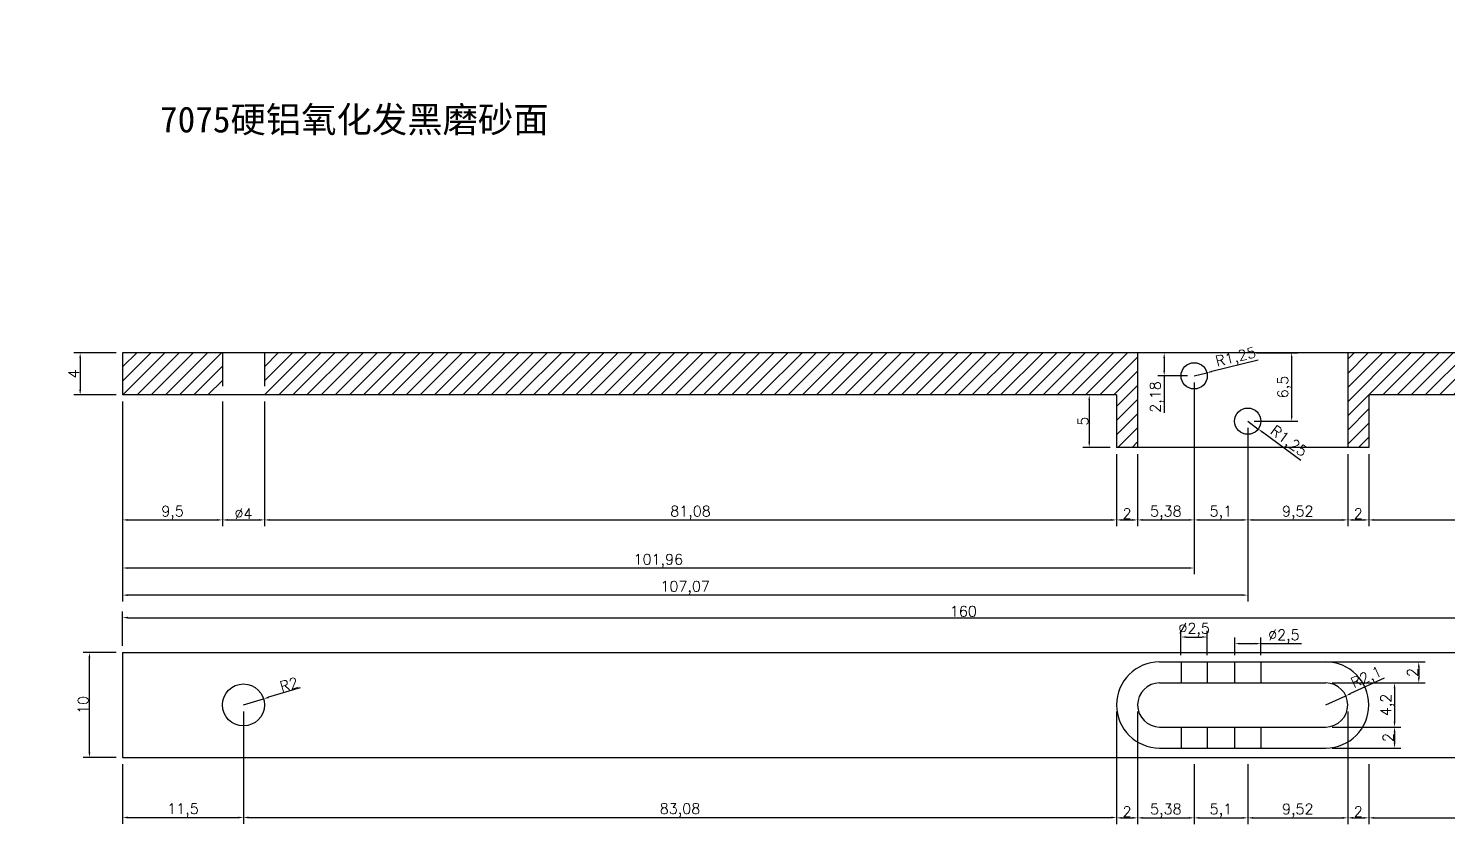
# Model space of a CAD drawing. Header units: millimetres. Extents: x 6817 to 10425, y -2870 to -164.
# Drawn here: x 9662.8 to 9797.9, y -997.2 to -920.2 of the extents above; entities that cross this region are included whole.
import ezdxf

# ---------------------------------------------------------------- set-up
doc = ezdxf.new("R2010")
doc.units = ezdxf.units.MM
doc.linetypes.add('HIDDEN', pattern=[9.525, 6.35, -3.175])
doc.layers.add('图层2', color=108, linetype='Continuous')
doc.styles.get("Standard").update_dxf_attribs({"font": 'txt', "bigfont": 'gbcbig.shx'})
doc.dimstyles.new('ISO-25', dxfattribs={"dimtxt": 1, "dimasz": 0.5, "dimexe": 0.6, "dimexo": 0.625, "dimgap": 0.1, "dimtad": 1, "dimtxsty": 'Standard', "dimcen": 2.5, "dimadec": 0, "dimazin": 0, "dimtfac": 1, "dimtmove": 0, "dimatfit": 3, "dimfxl": 1, "dimarcsym": 0})

# ---------------------------------------------------------------- blocks, each defined once
blk = doc.blocks.new('*D948')
at = {"layer": 'Defpoints', "color": 0, "linetype": 'ByBlock', "transparency": 16777216}
for p in [(9671.78, -955.13), (9681.28, -955.13), (9681.28, -967.03)]:
    blk.add_point(p, dxfattribs=at)
at = {"layer": '图层2', "color": 0, "linetype": 'ByBlock', "lineweight": -2, "transparency": 16777216}
for p, q in [((9671.78, -955.76), (9671.78, -967.63)), ((9681.28, -955.76), (9681.28, -967.63)), ((9672.28, -967.03), (9680.78, -967.03))]:
    blk.add_line(p, q, dxfattribs=at)
at = {"layer": '图层2', "color": 0, "linetype": 'ByBlock', "transparency": 16777216}
for points in [[(9672.28, -966.95), (9672.28, -967.12), (9671.78, -967.03)], [(9680.78, -966.95), (9680.78, -967.12), (9681.28, -967.03)]]:
    blk.add_solid(points, dxfattribs=at)
at = {"layer": '图层2', "color": 0, "linetype": 'ByBlock', "transparency": 16777216, "insert": (9676.53, -966.35), "char_height": 1, "attachment_point": 5}
blk.add_mtext('9,5', dxfattribs=at)
blk = doc.blocks.new('*D949')
at = {"layer": 'Defpoints', "color": 0, "linetype": 'ByBlock', "transparency": 16777216}
for p in [(9681.28, -955.13), (9685.28, -955.13), (9685.28, -967.03)]:
    blk.add_point(p, dxfattribs=at)
at = {"layer": '图层2', "color": 0, "linetype": 'ByBlock', "lineweight": -2, "transparency": 16777216}
for p, q in [((9681.28, -955.76), (9681.28, -967.63)), ((9685.28, -955.76), (9685.28, -967.63)), ((9681.78, -967.03), (9684.78, -967.03))]:
    blk.add_line(p, q, dxfattribs=at)
at = {"layer": '图层2', "color": 0, "linetype": 'ByBlock', "transparency": 16777216}
for points in [[(9681.78, -966.95), (9681.78, -967.12), (9681.28, -967.03)], [(9684.78, -966.95), (9684.78, -967.12), (9685.28, -967.03)]]:
    blk.add_solid(points, dxfattribs=at)
at = {"layer": '图层2', "color": 0, "linetype": 'ByBlock', "transparency": 16777216, "insert": (9683.28, -966.43), "char_height": 1, "attachment_point": 5}
blk.add_mtext('%%C4', dxfattribs=at)
blk = doc.blocks.new('*D950')
at = {"layer": 'Defpoints', "color": 0, "linetype": 'ByBlock', "transparency": 16777216}
for p in [(9685.28, -955.13), (9766.36, -960.13), (9766.36, -967.03)]:
    blk.add_point(p, dxfattribs=at)
at = {"layer": '图层2', "color": 0, "linetype": 'ByBlock', "lineweight": -2, "transparency": 16777216}
for p, q in [((9685.28, -955.76), (9685.28, -967.63)), ((9766.36, -960.76), (9766.36, -967.63)), ((9685.78, -967.03), (9765.86, -967.03))]:
    blk.add_line(p, q, dxfattribs=at)
at = {"layer": '图层2', "color": 0, "linetype": 'ByBlock', "transparency": 16777216}
for points in [[(9685.78, -966.95), (9685.78, -967.12), (9685.28, -967.03)], [(9765.86, -966.95), (9765.86, -967.12), (9766.36, -967.03)]]:
    blk.add_solid(points, dxfattribs=at)
at = {"layer": '图层2', "color": 0, "linetype": 'ByBlock', "transparency": 16777216, "insert": (9725.82, -966.35), "char_height": 1, "attachment_point": 5}
blk.add_mtext('81,08', dxfattribs=at)
blk = doc.blocks.new('*D951')
at = {"layer": 'Defpoints', "color": 0, "linetype": 'ByBlock', "transparency": 16777216}
for p in [(9766.36, -960.13), (9768.36, -960.13), (9768.36, -967.03)]:
    blk.add_point(p, dxfattribs=at)
at = {"layer": '图层2', "color": 0, "linetype": 'ByBlock', "lineweight": -2, "transparency": 16777216}
for p, q in [((9766.36, -960.76), (9766.36, -967.63)), ((9768.36, -960.76), (9768.36, -967.63)), ((9766.86, -967.03), (9767.86, -967.03))]:
    blk.add_line(p, q, dxfattribs=at)
at = {"layer": '图层2', "color": 0, "linetype": 'ByBlock', "transparency": 16777216}
for points in [[(9766.86, -966.95), (9766.86, -967.12), (9766.36, -967.03)], [(9767.86, -966.95), (9767.86, -967.12), (9768.36, -967.03)]]:
    blk.add_solid(points, dxfattribs=at)
at = {"layer": '图层2', "color": 0, "linetype": 'ByBlock', "transparency": 16777216, "insert": (9767.36, -966.43), "char_height": 1, "attachment_point": 5}
blk.add_mtext('2', dxfattribs=at)
blk = doc.blocks.new('*D952')
at = {"layer": 'Defpoints', "color": 0, "linetype": 'ByBlock', "transparency": 16777216}
for p in [(9773.74, -953.31), (9768.36, -960.13), (9773.74, -967.03)]:
    blk.add_point(p, dxfattribs=at)
at = {"layer": '图层2', "color": 0, "linetype": 'ByBlock', "lineweight": -2, "transparency": 16777216}
for p, q in [((9773.74, -953.94), (9773.74, -967.63)), ((9768.36, -960.76), (9768.36, -967.63)), ((9768.86, -967.03), (9773.24, -967.03))]:
    blk.add_line(p, q, dxfattribs=at)
at = {"layer": '图层2', "color": 0, "linetype": 'ByBlock', "transparency": 16777216}
for points in [[(9768.86, -966.95), (9768.86, -967.12), (9768.36, -967.03)], [(9773.24, -966.95), (9773.24, -967.12), (9773.74, -967.03)]]:
    blk.add_solid(points, dxfattribs=at)
at = {"layer": '图层2', "color": 0, "linetype": 'ByBlock', "transparency": 16777216, "insert": (9771.05, -966.35), "char_height": 1, "attachment_point": 5}
blk.add_mtext('5,38', dxfattribs=at)
blk = doc.blocks.new('*D953')
at = {"layer": 'Defpoints', "color": 0, "linetype": 'ByBlock', "transparency": 16777216}
for p in [(9773.74, -953.31), (9778.85, -957.63), (9778.85, -967.03)]:
    blk.add_point(p, dxfattribs=at)
at = {"layer": '图层2', "color": 0, "linetype": 'ByBlock', "lineweight": -2, "transparency": 16777216}
for p, q in [((9773.74, -953.94), (9773.74, -967.63)), ((9778.85, -958.25), (9778.85, -967.63)), ((9774.24, -967.03), (9778.35, -967.03))]:
    blk.add_line(p, q, dxfattribs=at)
at = {"layer": '图层2', "color": 0, "linetype": 'ByBlock', "transparency": 16777216}
for points in [[(9774.24, -966.95), (9774.24, -967.12), (9773.74, -967.03)], [(9778.35, -966.95), (9778.35, -967.12), (9778.85, -967.03)]]:
    blk.add_solid(points, dxfattribs=at)
at = {"layer": '图层2', "color": 0, "linetype": 'ByBlock', "transparency": 16777216, "insert": (9776.29, -966.35), "char_height": 1, "attachment_point": 5}
blk.add_mtext('5,1', dxfattribs=at)
blk = doc.blocks.new('*D954')
at = {"layer": 'Defpoints', "color": 0, "linetype": 'ByBlock', "transparency": 16777216}
for p in [(9778.85, -957.63), (9788.36, -960.13), (9788.36, -967.03)]:
    blk.add_point(p, dxfattribs=at)
at = {"layer": '图层2', "color": 0, "linetype": 'ByBlock', "lineweight": -2, "transparency": 16777216}
for p, q in [((9778.85, -958.25), (9778.85, -967.63)), ((9788.36, -960.76), (9788.36, -967.63)), ((9779.35, -967.03), (9787.86, -967.03))]:
    blk.add_line(p, q, dxfattribs=at)
at = {"layer": '图层2', "color": 0, "linetype": 'ByBlock', "transparency": 16777216}
for points in [[(9779.35, -966.95), (9779.35, -967.12), (9778.85, -967.03)], [(9787.86, -966.95), (9787.86, -967.12), (9788.36, -967.03)]]:
    blk.add_solid(points, dxfattribs=at)
at = {"layer": '图层2', "color": 0, "linetype": 'ByBlock', "transparency": 16777216, "insert": (9783.6, -966.35), "char_height": 1, "attachment_point": 5}
blk.add_mtext('9,52', dxfattribs=at)
blk = doc.blocks.new('*D955')
at = {"layer": 'Defpoints', "color": 0, "linetype": 'ByBlock', "transparency": 16777216}
for p in [(9788.36, -960.13), (9790.36, -960.13), (9790.36, -967.03)]:
    blk.add_point(p, dxfattribs=at)
at = {"layer": '图层2', "color": 0, "linetype": 'ByBlock', "lineweight": -2, "transparency": 16777216}
for p, q in [((9788.36, -960.76), (9788.36, -967.63)), ((9790.36, -960.76), (9790.36, -967.63)), ((9788.86, -967.03), (9789.86, -967.03))]:
    blk.add_line(p, q, dxfattribs=at)
at = {"layer": '图层2', "color": 0, "linetype": 'ByBlock', "transparency": 16777216}
for points in [[(9788.86, -966.95), (9788.86, -967.12), (9788.36, -967.03)], [(9789.86, -966.95), (9789.86, -967.12), (9790.36, -967.03)]]:
    blk.add_solid(points, dxfattribs=at)
at = {"layer": '图层2', "color": 0, "linetype": 'ByBlock', "transparency": 16777216, "insert": (9789.36, -966.43), "char_height": 1, "attachment_point": 5}
blk.add_mtext('2', dxfattribs=at)
blk = doc.blocks.new('*D615')
at = {"layer": 'Defpoints', "color": 0, "linetype": 'ByBlock', "transparency": 16777216}
for p in [(9812.78, -955.13), (9790.36, -960.13), (9812.78, -967.03)]:
    blk.add_point(p, dxfattribs=at)
at = {"layer": '图层2', "color": 0, "linetype": 'ByBlock', "lineweight": -2, "transparency": 16777216}
for p, q in [((9812.78, -955.76), (9812.78, -967.63)), ((9790.36, -960.76), (9790.36, -967.63)), ((9790.86, -967.03), (9812.28, -967.03))]:
    blk.add_line(p, q, dxfattribs=at)
at = {"layer": '图层2', "color": 0, "linetype": 'ByBlock', "transparency": 16777216}
for points in [[(9790.86, -966.95), (9790.86, -967.12), (9790.36, -967.03)], [(9812.28, -966.95), (9812.28, -967.12), (9812.78, -967.03)]]:
    blk.add_solid(points, dxfattribs=at)
at = {"layer": '图层2', "color": 0, "linetype": 'ByBlock', "transparency": 16777216, "insert": (9801.57, -966.35), "char_height": 1, "attachment_point": 5}
blk.add_mtext('22,42', dxfattribs=at)
blk = doc.blocks.new('*D956')
at = {"layer": 'Defpoints', "color": 0, "linetype": 'ByBlock', "transparency": 16777216}
for p in [(9671.78, -951.13), (9667.74, -955.13), (9671.78, -955.13)]:
    blk.add_point(p, dxfattribs=at)
at = {"layer": '图层2', "color": 0, "linetype": 'ByBlock', "lineweight": -2, "transparency": 16777216}
for p, q in [((9671.16, -951.13), (9667.14, -951.13)), ((9667.74, -951.63), (9667.74, -954.63)), ((9671.16, -955.13), (9667.14, -955.13))]:
    blk.add_line(p, q, dxfattribs=at)
at = {"layer": '图层2', "color": 0, "linetype": 'ByBlock', "transparency": 16777216}
for points in [[(9667.66, -951.63), (9667.83, -951.63), (9667.74, -951.13)], [(9667.66, -954.63), (9667.83, -954.63), (9667.74, -955.13)]]:
    blk.add_solid(points, dxfattribs=at)
at = {"layer": '图层2', "color": 0, "linetype": 'ByBlock', "transparency": 16777216, "insert": (9667.14, -953.13), "char_height": 1, "attachment_point": 5, "rotation": 90}
blk.add_mtext('4', dxfattribs=at)
blk = doc.blocks.new('*D957')
at = {"layer": 'Defpoints', "color": 0, "linetype": 'ByBlock', "transparency": 16777216}
for p in [(9766.36, -955.13), (9763.76, -960.13), (9766.36, -960.13)]:
    blk.add_point(p, dxfattribs=at)
at = {"layer": '图层2', "color": 0, "linetype": 'ByBlock', "lineweight": -2, "transparency": 16777216}
for p, q in [((9765.74, -955.13), (9763.16, -955.13)), ((9763.76, -955.63), (9763.76, -959.63)), ((9765.74, -960.13), (9763.16, -960.13))]:
    blk.add_line(p, q, dxfattribs=at)
at = {"layer": '图层2', "color": 0, "linetype": 'ByBlock', "transparency": 16777216}
for points in [[(9763.68, -955.63), (9763.84, -955.63), (9763.76, -955.13)], [(9763.68, -959.63), (9763.84, -959.63), (9763.76, -960.13)]]:
    blk.add_solid(points, dxfattribs=at)
at = {"layer": '图层2', "color": 0, "linetype": 'ByBlock', "transparency": 16777216, "insert": (9763.16, -957.63), "char_height": 1, "attachment_point": 5, "rotation": 90}
blk.add_mtext('5', dxfattribs=at)
blk = doc.blocks.new('*D958')
at = {"layer": 'Defpoints', "color": 0, "linetype": 'ByBlock', "transparency": 16777216}
for p in [(9773.77, -951.13), (9770.89, -953.31), (9773.74, -953.31)]:
    blk.add_point(p, dxfattribs=at)
at = {"layer": '图层2', "color": 0, "linetype": 'ByBlock', "lineweight": -2, "transparency": 16777216}
for p, q in [((9773.15, -951.13), (9770.29, -951.13)), ((9770.89, -951.63), (9770.89, -952.81)), ((9773.12, -953.31), (9770.29, -953.31)), ((9770.89, -953.31), (9770.89, -956.85))]:
    blk.add_line(p, q, dxfattribs=at)
at = {"layer": '图层2', "color": 0, "linetype": 'ByBlock', "transparency": 16777216}
for points in [[(9770.81, -951.63), (9770.98, -951.63), (9770.89, -951.13)], [(9770.81, -952.81), (9770.98, -952.81), (9770.89, -953.31)]]:
    blk.add_solid(points, dxfattribs=at)
at = {"layer": '图层2', "color": 0, "linetype": 'ByBlock', "transparency": 16777216, "insert": (9770.21, -955.33), "char_height": 1, "attachment_point": 5, "rotation": 90}
blk.add_mtext('2,18', dxfattribs=at)
blk = doc.blocks.new('*D959')
at = {"layer": 'Defpoints', "color": 0, "linetype": 'ByBlock', "transparency": 16777216}
for p in [(9779.05, -951.13), (9778.85, -957.63), (9783.02, -957.63)]:
    blk.add_point(p, dxfattribs=at)
at = {"layer": '图层2', "color": 0, "linetype": 'ByBlock', "lineweight": -2, "transparency": 16777216}
for p, q in [((9779.67, -951.13), (9783.62, -951.13)), ((9783.02, -951.63), (9783.02, -957.13)), ((9779.47, -957.63), (9783.62, -957.63))]:
    blk.add_line(p, q, dxfattribs=at)
at = {"layer": '图层2', "color": 0, "linetype": 'ByBlock', "transparency": 16777216}
for points in [[(9782.94, -951.63), (9783.11, -951.63), (9783.02, -951.13)], [(9782.94, -957.13), (9783.11, -957.13), (9783.02, -957.63)]]:
    blk.add_solid(points, dxfattribs=at)
at = {"layer": '图层2', "color": 0, "linetype": 'ByBlock', "transparency": 16777216, "insert": (9782.34, -954.38), "char_height": 1, "attachment_point": 5, "rotation": 90}
blk.add_mtext('6,5', dxfattribs=at)
blk = doc.blocks.new('*D960')
at = {"layer": 'Defpoints', "color": 0, "linetype": 'ByBlock', "transparency": 16777216}
for p in [(9773.74, -953.31), (9774.96, -953.02)]:
    blk.add_point(p, dxfattribs=at)
at = {"layer": '图层2', "color": 0, "linetype": 'ByBlock', "lineweight": -2, "transparency": 16777216}
for p, q in [((9779.85, -951.83), (9775.44, -952.9)), ((9773.74, -953.31), (9774.96, -953.02))]:
    blk.add_line(p, q, dxfattribs=at)
at = {"layer": '图层2', "color": 0, "linetype": 'ByBlock', "transparency": 16777216}
blk.add_solid([(9775.42, -952.82), (9775.46, -952.98), (9774.96, -953.02)], dxfattribs=at)
at = {"layer": '图层2', "color": 0, "linetype": 'ByBlock', "transparency": 16777216, "insert": (9777.73, -951.64), "char_height": 1, "attachment_point": 5, "rotation": 13.6454}
blk.add_mtext('R1,25', dxfattribs=at)
blk = doc.blocks.new('*D961')
at = {"layer": 'Defpoints', "color": 0, "linetype": 'ByBlock', "transparency": 16777216}
for p in [(9778.85, -957.63), (9779.85, -958.38)]:
    blk.add_point(p, dxfattribs=at)
at = {"layer": '图层2', "color": 0, "linetype": 'ByBlock', "lineweight": -2, "transparency": 16777216}
for p, q in [((9778.85, -957.63), (9779.85, -958.38)), ((9783.89, -961.38), (9780.25, -958.67))]:
    blk.add_line(p, q, dxfattribs=at)
at = {"layer": '图层2', "color": 0, "linetype": 'ByBlock', "transparency": 16777216}
blk.add_solid([(9780.3, -958.61), (9780.2, -958.74), (9779.85, -958.38)], dxfattribs=at)
at = {"layer": '图层2', "color": 0, "linetype": 'ByBlock', "transparency": 16777216, "insert": (9782.68, -959.63), "char_height": 1, "attachment_point": 5, "rotation": 323.3578}
blk.add_mtext('R1,25', dxfattribs=at)
blk = doc.blocks.new('*D962')
at = {"layer": 'Defpoints', "color": 0, "linetype": 'ByBlock', "transparency": 16777216}
for p in [(9685.19, -984.07), (9683.28, -984.65)]:
    blk.add_point(p, dxfattribs=at)
at = {"layer": '图层2', "color": 0, "linetype": 'ByBlock', "lineweight": -2, "transparency": 16777216}
for p, q in [((9688.69, -983.01), (9685.67, -983.92)), ((9683.28, -984.65), (9685.19, -984.07))]:
    blk.add_line(p, q, dxfattribs=at)
at = {"layer": '图层2', "color": 0, "linetype": 'ByBlock', "transparency": 16777216}
blk.add_solid([(9685.65, -983.84), (9685.7, -984), (9685.19, -984.07)], dxfattribs=at)
at = {"layer": '图层2', "color": 0, "linetype": 'ByBlock', "transparency": 16777216, "insert": (9687.62, -982.7), "char_height": 1, "attachment_point": 5, "rotation": 16.9122}
blk.add_mtext('R2', dxfattribs=at)
blk = doc.blocks.new('*D963')
at = {"layer": 'Defpoints', "color": 0, "linetype": 'ByBlock', "transparency": 16777216}
for p in [(9788.17, -983.78), (9786.26, -984.65)]:
    blk.add_point(p, dxfattribs=at)
at = {"layer": '图层2', "color": 0, "linetype": 'ByBlock', "lineweight": -2, "transparency": 16777216}
for p, q in [((9791.84, -982.11), (9788.63, -983.57)), ((9786.26, -984.65), (9788.17, -983.78))]:
    blk.add_line(p, q, dxfattribs=at)
at = {"layer": '图层2', "color": 0, "linetype": 'ByBlock', "transparency": 16777216}
blk.add_solid([(9788.59, -983.5), (9788.66, -983.65), (9788.17, -983.78)], dxfattribs=at)
at = {"layer": '图层2', "color": 0, "linetype": 'ByBlock', "transparency": 16777216, "insert": (9790.18, -982.12), "char_height": 1, "attachment_point": 5, "rotation": 24.4634}
blk.add_mtext('R2,1', dxfattribs=at)
blk = doc.blocks.new('*D965')
at = {"layer": 'Defpoints', "color": 0, "linetype": 'ByBlock', "transparency": 16777216}
for p in [(9668.63, -979.65), (9671.78, -979.65), (9671.78, -989.65)]:
    blk.add_point(p, dxfattribs=at)
at = {"layer": '图层2', "color": 0, "linetype": 'ByBlock', "lineweight": -2, "transparency": 16777216}
for p, q in [((9671.16, -979.65), (9668.03, -979.65)), ((9668.63, -989.15), (9668.63, -980.15)), ((9671.16, -989.65), (9668.03, -989.65))]:
    blk.add_line(p, q, dxfattribs=at)
at = {"layer": '图层2', "color": 0, "linetype": 'ByBlock', "transparency": 16777216}
for points in [[(9668.54, -980.15), (9668.71, -980.15), (9668.63, -979.65)], [(9668.54, -989.15), (9668.71, -989.15), (9668.63, -989.65)]]:
    blk.add_solid(points, dxfattribs=at)
at = {"layer": '图层2', "color": 0, "linetype": 'ByBlock', "transparency": 16777216, "insert": (9668.03, -984.65), "char_height": 1, "attachment_point": 5, "rotation": 90}
blk.add_mtext('10', dxfattribs=at)
blk = doc.blocks.new('*D618')
at = {"layer": 'Defpoints', "color": 0, "linetype": 'ByBlock', "transparency": 16777216}
for p in [(9683.28, -984.65), (9671.78, -989.65), (9683.28, -995.36)]:
    blk.add_point(p, dxfattribs=at)
at = {"layer": '图层2', "color": 0, "linetype": 'ByBlock', "lineweight": -2, "transparency": 16777216}
for p, q in [((9683.28, -985.27), (9683.28, -995.96)), ((9671.78, -990.27), (9671.78, -995.96)), ((9672.28, -995.36), (9682.78, -995.36))]:
    blk.add_line(p, q, dxfattribs=at)
at = {"layer": '图层2', "color": 0, "linetype": 'ByBlock', "transparency": 16777216}
for points in [[(9672.28, -995.28), (9672.28, -995.45), (9671.78, -995.36)], [(9682.78, -995.28), (9682.78, -995.45), (9683.28, -995.36)]]:
    blk.add_solid(points, dxfattribs=at)
at = {"layer": '图层2', "color": 0, "linetype": 'ByBlock', "transparency": 16777216, "insert": (9677.53, -994.68), "char_height": 1, "attachment_point": 5}
blk.add_mtext('11,5', dxfattribs=at)
blk = doc.blocks.new('*D619')
at = {"layer": 'Defpoints', "color": 0, "linetype": 'ByBlock', "transparency": 16777216}
for p in [(9683.28, -989.65), (9766.36, -989.65), (9766.36, -995.36)]:
    blk.add_point(p, dxfattribs=at)
at = {"layer": '图层2', "color": 0, "linetype": 'ByBlock', "lineweight": -2, "transparency": 16777216}
for p, q in [((9683.28, -990.27), (9683.28, -995.96)), ((9766.36, -990.27), (9766.36, -995.96)), ((9683.78, -995.36), (9765.86, -995.36))]:
    blk.add_line(p, q, dxfattribs=at)
at = {"layer": '图层2', "color": 0, "linetype": 'ByBlock', "transparency": 16777216}
for points in [[(9683.78, -995.28), (9683.78, -995.45), (9683.28, -995.36)], [(9765.86, -995.28), (9765.86, -995.45), (9766.36, -995.36)]]:
    blk.add_solid(points, dxfattribs=at)
at = {"layer": '图层2', "color": 0, "linetype": 'ByBlock', "transparency": 16777216, "insert": (9724.82, -994.68), "char_height": 1, "attachment_point": 5}
blk.add_mtext('83,08', dxfattribs=at)
blk = doc.blocks.new('*D966')
at = {"layer": 'Defpoints', "color": 0, "linetype": 'ByBlock', "transparency": 16777216}
for p in [(9766.36, -984.65), (9768.36, -984.65), (9768.36, -995.4)]:
    blk.add_point(p, dxfattribs=at)
at = {"layer": '图层2', "color": 0, "linetype": 'ByBlock', "lineweight": -2, "transparency": 16777216}
for p, q in [((9766.36, -985.27), (9766.36, -996)), ((9768.36, -985.27), (9768.36, -996)), ((9766.86, -995.4), (9767.86, -995.4))]:
    blk.add_line(p, q, dxfattribs=at)
at = {"layer": '图层2', "color": 0, "linetype": 'ByBlock', "transparency": 16777216}
for points in [[(9766.86, -995.31), (9766.86, -995.48), (9766.36, -995.4)], [(9767.86, -995.31), (9767.86, -995.48), (9768.36, -995.4)]]:
    blk.add_solid(points, dxfattribs=at)
at = {"layer": '图层2', "color": 0, "linetype": 'ByBlock', "transparency": 16777216, "insert": (9767.36, -994.8), "char_height": 1, "attachment_point": 5}
blk.add_mtext('2', dxfattribs=at)
blk = doc.blocks.new('*D620')
at = {"layer": 'Defpoints', "color": 0, "linetype": 'ByBlock', "transparency": 16777216}
for p in [(9768.36, -989.65), (9773.74, -989.65), (9773.74, -995.4)]:
    blk.add_point(p, dxfattribs=at)
at = {"layer": '图层2', "color": 0, "linetype": 'ByBlock', "lineweight": -2, "transparency": 16777216}
for p, q in [((9768.36, -990.27), (9768.36, -996)), ((9773.74, -990.27), (9773.74, -996)), ((9768.86, -995.4), (9773.24, -995.4))]:
    blk.add_line(p, q, dxfattribs=at)
at = {"layer": '图层2', "color": 0, "linetype": 'ByBlock', "transparency": 16777216}
for points in [[(9768.86, -995.31), (9768.86, -995.48), (9768.36, -995.4)], [(9773.24, -995.31), (9773.24, -995.48), (9773.74, -995.4)]]:
    blk.add_solid(points, dxfattribs=at)
at = {"layer": '图层2', "color": 0, "linetype": 'ByBlock', "transparency": 16777216, "insert": (9771.05, -994.71), "char_height": 1, "attachment_point": 5}
blk.add_mtext('5,38', dxfattribs=at)
blk = doc.blocks.new('*D621')
at = {"layer": 'Defpoints', "color": 0, "linetype": 'ByBlock', "transparency": 16777216}
for p in [(9773.74, -989.65), (9778.85, -989.65), (9778.85, -995.4)]:
    blk.add_point(p, dxfattribs=at)
at = {"layer": '图层2', "color": 0, "linetype": 'ByBlock', "lineweight": -2, "transparency": 16777216}
for p, q in [((9773.74, -990.27), (9773.74, -996)), ((9778.85, -990.27), (9778.85, -996)), ((9774.24, -995.4), (9778.35, -995.4))]:
    blk.add_line(p, q, dxfattribs=at)
at = {"layer": '图层2', "color": 0, "linetype": 'ByBlock', "transparency": 16777216}
for points in [[(9774.24, -995.31), (9774.24, -995.48), (9773.74, -995.4)], [(9778.35, -995.31), (9778.35, -995.48), (9778.85, -995.4)]]:
    blk.add_solid(points, dxfattribs=at)
at = {"layer": '图层2', "color": 0, "linetype": 'ByBlock', "transparency": 16777216, "insert": (9776.29, -994.71), "char_height": 1, "attachment_point": 5}
blk.add_mtext('5,1', dxfattribs=at)
blk = doc.blocks.new('*D967')
at = {"layer": 'Defpoints', "color": 0, "linetype": 'ByBlock', "transparency": 16777216}
for p in [(9788.36, -984.65), (9778.85, -989.65), (9788.36, -995.4)]:
    blk.add_point(p, dxfattribs=at)
at = {"layer": '图层2', "color": 0, "linetype": 'ByBlock', "lineweight": -2, "transparency": 16777216}
for p, q in [((9788.36, -985.27), (9788.36, -996)), ((9778.85, -990.27), (9778.85, -996)), ((9779.35, -995.4), (9787.86, -995.4))]:
    blk.add_line(p, q, dxfattribs=at)
at = {"layer": '图层2', "color": 0, "linetype": 'ByBlock', "transparency": 16777216}
for points in [[(9779.35, -995.31), (9779.35, -995.48), (9778.85, -995.4)], [(9787.86, -995.31), (9787.86, -995.48), (9788.36, -995.4)]]:
    blk.add_solid(points, dxfattribs=at)
at = {"layer": '图层2', "color": 0, "linetype": 'ByBlock', "transparency": 16777216, "insert": (9783.6, -994.71), "char_height": 1, "attachment_point": 5}
blk.add_mtext('9,52', dxfattribs=at)
blk = doc.blocks.new('*D622')
at = {"layer": 'Defpoints', "color": 0, "linetype": 'ByBlock', "transparency": 16777216}
for p in [(9788.36, -984.65), (9790.36, -989.65), (9790.36, -995.4)]:
    blk.add_point(p, dxfattribs=at)
at = {"layer": '图层2', "color": 0, "linetype": 'ByBlock', "lineweight": -2, "transparency": 16777216}
for p, q in [((9788.36, -985.27), (9788.36, -996)), ((9790.36, -990.27), (9790.36, -996)), ((9788.86, -995.4), (9789.86, -995.4))]:
    blk.add_line(p, q, dxfattribs=at)
at = {"layer": '图层2', "color": 0, "linetype": 'ByBlock', "transparency": 16777216}
for points in [[(9788.86, -995.31), (9788.86, -995.48), (9788.36, -995.4)], [(9789.86, -995.31), (9789.86, -995.48), (9790.36, -995.4)]]:
    blk.add_solid(points, dxfattribs=at)
at = {"layer": '图层2', "color": 0, "linetype": 'ByBlock', "transparency": 16777216, "insert": (9789.36, -994.8), "char_height": 1, "attachment_point": 5}
blk.add_mtext('2', dxfattribs=at)
blk = doc.blocks.new('*D623')
at = {"layer": 'Defpoints', "color": 0, "linetype": 'ByBlock', "transparency": 16777216}
for p in [(9814.78, -984.65), (9790.36, -989.65), (9814.78, -995.4)]:
    blk.add_point(p, dxfattribs=at)
at = {"layer": '图层2', "color": 0, "linetype": 'ByBlock', "lineweight": -2, "transparency": 16777216}
for p, q in [((9814.78, -985.27), (9814.78, -996)), ((9790.36, -990.27), (9790.36, -996)), ((9790.86, -995.4), (9814.28, -995.4))]:
    blk.add_line(p, q, dxfattribs=at)
at = {"layer": '图层2', "color": 0, "linetype": 'ByBlock', "transparency": 16777216}
for points in [[(9790.86, -995.31), (9790.86, -995.48), (9790.36, -995.4)], [(9814.28, -995.31), (9814.28, -995.48), (9814.78, -995.4)]]:
    blk.add_solid(points, dxfattribs=at)
at = {"layer": '图层2', "color": 0, "linetype": 'ByBlock', "transparency": 16777216, "insert": (9802.57, -994.71), "char_height": 1, "attachment_point": 5}
blk.add_mtext('24,42', dxfattribs=at)
blk = doc.blocks.new('*D968')
at = {"layer": 'Defpoints', "color": 0, "linetype": 'ByBlock', "transparency": 16777216}
for p in [(9774.99, -978.18), (9772.49, -980.55), (9774.99, -980.55)]:
    blk.add_point(p, dxfattribs=at)
at = {"layer": '图层2', "color": 0, "linetype": 'ByBlock', "lineweight": -2, "transparency": 16777216}
for p, q in [((9772.49, -979.92), (9772.49, -977.58)), ((9774.99, -979.92), (9774.99, -977.58)), ((9772.99, -978.18), (9774.49, -978.18))]:
    blk.add_line(p, q, dxfattribs=at)
at = {"layer": '图层2', "color": 0, "linetype": 'ByBlock', "transparency": 16777216}
for points in [[(9772.99, -978.1), (9772.99, -978.26), (9772.49, -978.18)], [(9774.49, -978.1), (9774.49, -978.26), (9774.99, -978.18)]]:
    blk.add_solid(points, dxfattribs=at)
at = {"layer": '图层2', "color": 0, "linetype": 'ByBlock', "transparency": 16777216, "insert": (9773.74, -977.5), "char_height": 1, "attachment_point": 5}
blk.add_mtext('%%C2,5', dxfattribs=at)
blk = doc.blocks.new('*D969')
at = {"layer": 'Defpoints', "color": 0, "linetype": 'ByBlock', "transparency": 16777216}
for p in [(9780.1, -978.81), (9777.6, -980.55), (9780.1, -980.55)]:
    blk.add_point(p, dxfattribs=at)
at = {"layer": '图层2', "color": 0, "linetype": 'ByBlock', "lineweight": -2, "transparency": 16777216}
for p, q in [((9777.6, -979.92), (9777.6, -978.21)), ((9778.1, -978.81), (9779.6, -978.81)), ((9780.1, -979.92), (9780.1, -978.21)), ((9780.1, -978.81), (9783.96, -978.81))]:
    blk.add_line(p, q, dxfattribs=at)
at = {"layer": '图层2', "color": 0, "linetype": 'ByBlock', "transparency": 16777216}
for points in [[(9778.1, -978.73), (9778.1, -978.89), (9777.6, -978.81)], [(9779.6, -978.73), (9779.6, -978.89), (9780.1, -978.81)]]:
    blk.add_solid(points, dxfattribs=at)
at = {"layer": '图层2', "color": 0, "linetype": 'ByBlock', "transparency": 16777216, "insert": (9782.28, -978.13), "char_height": 1, "attachment_point": 5}
blk.add_mtext('%%C2,5', dxfattribs=at)
blk = doc.blocks.new('*D625')
at = {"layer": 'Defpoints', "color": 0, "linetype": 'ByBlock', "transparency": 16777216}
for p in [(9785.54, -980.55), (9786.26, -982.55), (9795.12, -982.55)]:
    blk.add_point(p, dxfattribs=at)
at = {"layer": '图层2', "color": 0, "linetype": 'ByBlock', "lineweight": -2, "transparency": 16777216}
for p, q in [((9786.17, -980.55), (9795.72, -980.55)), ((9795.12, -981.05), (9795.12, -982.05)), ((9786.89, -982.55), (9795.72, -982.55))]:
    blk.add_line(p, q, dxfattribs=at)
at = {"layer": '图层2', "color": 0, "linetype": 'ByBlock', "transparency": 16777216}
for points in [[(9795.03, -981.05), (9795.2, -981.05), (9795.12, -980.55)], [(9795.03, -982.05), (9795.2, -982.05), (9795.12, -982.55)]]:
    blk.add_solid(points, dxfattribs=at)
at = {"layer": '图层2', "color": 0, "linetype": 'ByBlock', "transparency": 16777216, "insert": (9794.52, -981.55), "char_height": 1, "attachment_point": 5, "rotation": 90}
blk.add_mtext('2', dxfattribs=at)
blk = doc.blocks.new('*D970')
at = {"layer": 'Defpoints', "color": 0, "linetype": 'ByBlock', "transparency": 16777216}
for p in [(9786.26, -982.55), (9786.26, -986.75), (9792.81, -986.75)]:
    blk.add_point(p, dxfattribs=at)
at = {"layer": '图层2', "color": 0, "linetype": 'ByBlock', "lineweight": -2, "transparency": 16777216}
for p, q in [((9786.89, -982.55), (9793.41, -982.55)), ((9792.81, -983.05), (9792.81, -986.25)), ((9786.89, -986.75), (9793.41, -986.75))]:
    blk.add_line(p, q, dxfattribs=at)
at = {"layer": '图层2', "color": 0, "linetype": 'ByBlock', "transparency": 16777216}
for points in [[(9792.73, -983.05), (9792.9, -983.05), (9792.81, -982.55)], [(9792.73, -986.25), (9792.9, -986.25), (9792.81, -986.75)]]:
    blk.add_solid(points, dxfattribs=at)
at = {"layer": '图层2', "color": 0, "linetype": 'ByBlock', "transparency": 16777216, "insert": (9792.13, -984.65), "char_height": 1, "attachment_point": 5, "rotation": 90}
blk.add_mtext('4,2', dxfattribs=at)
blk = doc.blocks.new('*D626')
at = {"layer": 'Defpoints', "color": 0, "linetype": 'ByBlock', "transparency": 16777216}
for p in [(9786.26, -986.75), (9786.26, -988.75), (9792.81, -988.75)]:
    blk.add_point(p, dxfattribs=at)
at = {"layer": '图层2', "color": 0, "linetype": 'ByBlock', "lineweight": -2, "transparency": 16777216}
for p, q in [((9786.89, -986.75), (9793.41, -986.75)), ((9792.81, -987.25), (9792.81, -988.25)), ((9786.89, -988.75), (9793.41, -988.75))]:
    blk.add_line(p, q, dxfattribs=at)
at = {"layer": '图层2', "color": 0, "linetype": 'ByBlock', "transparency": 16777216}
for points in [[(9792.73, -987.25), (9792.9, -987.25), (9792.81, -986.75)], [(9792.73, -988.25), (9792.9, -988.25), (9792.81, -988.75)]]:
    blk.add_solid(points, dxfattribs=at)
at = {"layer": '图层2', "color": 0, "linetype": 'ByBlock', "transparency": 16777216, "insert": (9792.21, -987.75), "char_height": 1, "attachment_point": 5, "rotation": 90}
blk.add_mtext('2', dxfattribs=at)
blk = doc.blocks.new('*D1917')
at = {"layer": 'Defpoints', "color": 0, "linetype": 'ByBlock'}
for p in [(9831.78, -976.34), (9671.78, -979.65), (9831.78, -979.65)]:
    blk.add_point(p, dxfattribs=at)
at = {"layer": '图层2', "color": 0, "linetype": 'ByBlock', "lineweight": -2}
for p, q in [((9671.78, -979.02), (9671.78, -975.74)), ((9672.28, -976.34), (9831.28, -976.34)), ((9831.78, -979.02), (9831.78, -975.74))]:
    blk.add_line(p, q, dxfattribs=at)
at = {"layer": '图层2', "color": 0, "linetype": 'ByBlock'}
for points in [[(9672.28, -976.25), (9672.28, -976.42), (9671.78, -976.34)], [(9831.28, -976.25), (9831.28, -976.42), (9831.78, -976.34)]]:
    blk.add_solid(points, dxfattribs=at)
at = {"layer": '图层2', "color": 0, "linetype": 'ByBlock', "insert": (9751.78, -975.74), "char_height": 1, "attachment_point": 5}
blk.add_mtext('160', dxfattribs=at)
blk = doc.blocks.new('*D1950')
at = {"layer": 'Defpoints', "color": 0, "linetype": 'ByBlock'}
for p in [(9671.78, -967.03), (9773.74, -967.03), (9671.78, -971.61)]:
    blk.add_point(p, dxfattribs=at)
at = {"layer": '图层2', "color": 0, "linetype": 'ByBlock', "lineweight": -2}
for p, q in [((9671.78, -967.66), (9671.78, -972.21)), ((9773.74, -967.66), (9773.74, -972.21)), ((9773.24, -971.61), (9672.28, -971.61))]:
    blk.add_line(p, q, dxfattribs=at)
at = {"layer": '图层2', "color": 0, "linetype": 'ByBlock'}
for points in [[(9672.28, -971.53), (9672.28, -971.69), (9671.78, -971.61)], [(9773.24, -971.53), (9773.24, -971.69), (9773.74, -971.61)]]:
    blk.add_solid(points, dxfattribs=at)
at = {"layer": '图层2', "color": 0, "linetype": 'ByBlock', "insert": (9722.76, -970.93), "char_height": 1, "attachment_point": 5}
blk.add_mtext('101,96', dxfattribs=at)
blk = doc.blocks.new('*D1951')
at = {"layer": 'Defpoints', "color": 0, "linetype": 'ByBlock'}
for p in [(9671.78, -967.03), (9778.85, -967.03), (9671.78, -974.19)]:
    blk.add_point(p, dxfattribs=at)
at = {"layer": '图层2', "color": 0, "linetype": 'ByBlock', "lineweight": -2}
for p, q in [((9671.78, -967.66), (9671.78, -974.79)), ((9778.85, -967.66), (9778.85, -974.79)), ((9778.35, -974.19), (9672.28, -974.19))]:
    blk.add_line(p, q, dxfattribs=at)
at = {"layer": '图层2', "color": 0, "linetype": 'ByBlock'}
for points in [[(9672.28, -974.11), (9672.28, -974.27), (9671.78, -974.19)], [(9778.35, -974.11), (9778.35, -974.27), (9778.85, -974.19)]]:
    blk.add_solid(points, dxfattribs=at)
at = {"layer": '图层2', "color": 0, "linetype": 'ByBlock', "insert": (9725.31, -973.51), "char_height": 1, "attachment_point": 5}
blk.add_mtext('107,07', dxfattribs=at)
blk = doc.blocks.new('*D2126')
at = {"layer": 'Defpoints', "color": 0, "linetype": 'ByBlock'}
for p in [(10223.66, -339.2), (10223.66, -344.88), (10247.6, -344.88)]:
    blk.add_point(p, dxfattribs=at)
at = {"layer": 'Defpoints', "color": 0, "linetype": 'ByBlock', "transparency": 16777216}
for p in [(8490.81, -2490.52), (8490.81, -2500.59), (8495.81, -2500.59)]:
    blk.add_point(p, dxfattribs=at)
at = {"layer": '图层2', "color": 0, "linetype": 'ByBlock', "lineweight": -2}
for p, q in [((10224.28, -339.2), (10248.2, -339.2)), ((10247.6, -339.7), (10247.6, -344.38)), ((10224.28, -344.88), (10248.2, -344.88))]:
    blk.add_line(p, q, dxfattribs=at)
at = {"layer": '图层2', "color": 0, "linetype": 'ByBlock', "lineweight": -2, "transparency": 16777216}
for p, q in [((8490.81, -2499.97), (8490.81, -2489.92)), ((8495.81, -2499.97), (8495.81, -2489.92)), ((8495.31, -2490.52), (8491.31, -2490.52))]:
    blk.add_line(p, q, dxfattribs=at)
at = {"layer": '图层2', "color": 0, "linetype": 'ByBlock'}
for points in [[(10247.52, -339.7), (10247.69, -339.7), (10247.6, -339.2)], [(10247.52, -344.38), (10247.69, -344.38), (10247.6, -344.88)]]:
    blk.add_solid(points, dxfattribs=at)
at = {"layer": '图层2', "color": 0, "linetype": 'ByBlock', "transparency": 16777216}
for points in [[(8491.31, -2490.44), (8491.31, -2490.6), (8490.81, -2490.52)], [(8495.31, -2490.44), (8495.31, -2490.6), (8495.81, -2490.52)]]:
    blk.add_solid(points, dxfattribs=at)
at = {"layer": '图层2', "color": 0, "linetype": 'ByBlock', "insert": (10246.92, -342.04), "char_height": 1, "attachment_point": 5, "rotation": 90}
blk.add_mtext('5,67', dxfattribs=at)
at = {"layer": '图层2', "color": 0, "linetype": 'ByBlock', "transparency": 16777216, "insert": (8493.31, -2489.17), "char_height": 2.5, "attachment_point": 5}
blk.add_mtext('5', dxfattribs=at)
blk = doc.blocks.new('*D2135')
at = {"layer": 'Defpoints', "color": 0, "linetype": 'ByBlock'}
for p in [(10217.81, -308.87), (10215.31, -322.35), (10217.81, -322.35), (8520.7, -2501.9), (8521.92, -2501.88), (8521.32, -2502.94), (8534.07, -2513.08), (8534.07, -2513.08)]:
    blk.add_point(p, dxfattribs=at)
at = {"layer": '图层2', "color": 0, "linetype": 'ByBlock', "lineweight": -2}
for p, q in [((10215.31, -321.73), (10215.31, -308.27)), ((10215.81, -308.87), (10217.31, -308.87)), ((10217.81, -321.73), (10217.81, -308.27)), ((8521.46, -2501.45), (8520.82, -2500.86)), ((8521.6, -2500.9), (8522.67, -2499.8)), ((8520.84, -2502.55), (8519.96, -2501.85))]:
    blk.add_line(p, q, dxfattribs=at)
for start, end in [(135.6492, 137.293), (138.9369, 139.8318)]:
    blk.add_arc((8534.07, -2513.08), 17.43, start, end, dxfattribs=at)
at = {"layer": '图层2', "color": 0, "linetype": 'ByBlock'}
for points in [[(10215.81, -308.79), (10215.81, -308.96), (10215.31, -308.87)], [(10217.31, -308.79), (10217.31, -308.96), (10217.81, -308.87)], [(8520.81, -2501.89), (8520.68, -2501.79), (8520.43, -2502.23)], [(8520.86, -2501.58), (8520.99, -2501.69), (8521.26, -2501.26)]]:
    blk.add_solid(points, dxfattribs=at)
at = {"layer": '图层2', "color": 0, "linetype": 'ByBlock', "insert": (10216.56, -308.19), "char_height": 1, "attachment_point": 5}
blk.add_mtext('2,5', dxfattribs=at)
at = {"layer": '图层2', "color": 0, "linetype": 'ByBlock', "insert": (8521.71, -2499.93), "char_height": 1, "attachment_point": 5, "rotation": 45.6492}
blk.add_mtext('4°', dxfattribs=at)
blk = doc.blocks.new('*D2136')
at = {"layer": 'Defpoints', "color": 0, "linetype": 'ByBlock'}
for p in [(10215.31, -305.16), (10187.99, -322.35), (10215.31, -322.35), (8518.44, -2501.94), (8521.32, -2502.94), (8518.95, -2504.56), (8534.07, -2513.08), (8534.07, -2513.08)]:
    blk.add_point(p, dxfattribs=at)
at = {"layer": '图层2', "color": 0, "linetype": 'ByBlock', "lineweight": -2}
for p, q in [((10187.99, -321.73), (10187.99, -304.56)), ((10188.49, -305.16), (10214.81, -305.16)), ((10215.31, -321.73), (10215.31, -304.56)), ((8520.84, -2502.55), (8518.59, -2500.76)), ((8518.41, -2504.25), (8516.83, -2503.36))]:
    blk.add_line(p, q, dxfattribs=at)
blk.add_arc((8534.07, -2513.08), 19.19, 142.9688, 149.0795, dxfattribs=at)
at = {"layer": '图层2', "color": 0, "linetype": 'ByBlock'}
for points in [[(10188.49, -305.08), (10188.49, -305.24), (10187.99, -305.16)], [(10214.81, -305.08), (10214.81, -305.24), (10215.31, -305.16)], [(8518.68, -2501.48), (8518.81, -2501.58), (8519.06, -2501.13)], [(8517.68, -2503.27), (8517.53, -2503.18), (8517.35, -2503.66)]]:
    blk.add_solid(points, dxfattribs=at)
at = {"layer": '图层2', "color": 0, "linetype": 'ByBlock', "insert": (10201.65, -304.48), "char_height": 1, "attachment_point": 5}
blk.add_mtext('27,32', dxfattribs=at)
at = {"layer": '图层2', "color": 0, "linetype": 'ByBlock', "insert": (8517.66, -2502.03), "char_height": 1, "attachment_point": 5, "rotation": 56.0242}
blk.add_mtext('9°', dxfattribs=at)
blk = doc.blocks.new('*D2137')
at = {"layer": 'Defpoints', "color": 0, "linetype": 'ByBlock'}
for p in [(9807.81, -699.52), (9815.71, -699.52), (9807.81, -703.52), (8547.37, -2503.69), (8553.1, -2503.25), (8549.02, -2506.63), (8534.07, -2513.08), (8534.07, -2513.08)]:
    blk.add_point(p, dxfattribs=at)
at = {"layer": '图层2', "color": 0, "linetype": 'ByBlock', "lineweight": -2}
for p, q in [((9808.44, -699.52), (9816.31, -699.52)), ((9815.71, -703.02), (9815.71, -700.02)), ((9808.44, -703.52), (9816.31, -703.52)), ((8547.88, -2503.33), (8552.06, -2500.38)), ((8549.59, -2506.38), (8554.29, -2504.35))]:
    blk.add_line(p, q, dxfattribs=at)
blk.add_arc((8534.07, -2513.08), 21.43, 24.6901, 33.8883, dxfattribs=at)
at = {"layer": '图层2', "color": 0, "linetype": 'ByBlock'}
for points in [[(9815.63, -700.02), (9815.8, -700.02), (9815.71, -699.52)], [(9815.63, -703.02), (9815.8, -703.02), (9815.71, -703.52)], [(8551.78, -2501.18), (8551.92, -2501.09), (8551.57, -2500.72)], [(8553.61, -2504.1), (8553.46, -2504.17), (8553.74, -2504.59)]]:
    blk.add_solid(points, dxfattribs=at)
at = {"layer": '图层2', "color": 0, "linetype": 'ByBlock', "char_height": 1, "attachment_point": 5}
for s, insert, rotation in [('4', (9815.11, -701.52), 90), ('12°', (8553.28, -2502.31), 299.2892)]:
    blk.add_mtext(s, dxfattribs=dict(at, insert=insert, rotation=rotation))

msp = doc.modelspace()

# ---------------------------------------------------------------- hatches: boundary and pattern name
at = {"layer": '图层2', "linetype": 'ByBlock'}
h = msp.add_hatch(dxfattribs=at)
h.set_pattern_fill('ANSI31', color=4, scale=0.3)
h.set_pattern_definition([(45, (8296.8519, 1258.4154), (-0.6735192, 0.6735192), [])])
h.paths.add_polyline_path([(9768.362, -951.133), (9685.281, -951.133), (9685.281, -955.133), (9766.362, -955.133), (9766.362, -960.133), (9768.362, -960.133)])
h.paths.add_polyline_path([(9681.281, -951.133), (9671.781, -951.133), (9671.781, -955.133), (9681.281, -955.133)])
h.paths.add_polyline_path([(9812.781, -955.133), (9812.781, -951.133), (9788.362, -951.133), (9788.362, -960.133), (9790.362, -960.133), (9790.362, -955.133)])
h.paths.add_polyline_path([(9828.281, -951.133), (9828.281, -955.133), (9831.781, -955.133), (9831.781, -951.133)])
h.paths.add_polyline_path([(9823.281, -955.133), (9823.281, -951.133), (9816.781, -951.133), (9816.781, -955.133)])

# ---------------------------------------------------------------- linework, layer by layer
at = {"layer": '图层2', "color": 6, "linetype": 'ByBlock'}
for p, q in [((9831.781, -951.133), (9671.781, -951.133)), ((9671.781, -951.133), (9671.781, -955.133)), ((9768.362, -951.133), (9768.362, -960.133)), ((9788.362, -951.133), (9788.362, -960.133)), ((9766.362, -955.133), (9671.781, -955.133)), ((9766.362, -955.133), (9766.362, -960.133)), ((9831.781, -955.133), (9790.362, -955.133)), ((9790.362, -955.133), (9790.362, -960.133)), ((9790.362, -960.133), (9766.362, -960.133)), ((9671.781, -979.649), (9671.781, -989.649)), ((9671.781, -979.649), (9831.781, -979.649)), ((9770.462, -980.549), (9786.262, -980.549)), ((9770.462, -982.549), (9786.262, -982.549)), ((9770.462, -986.749), (9786.262, -986.749)), ((9671.781, -989.649), (9831.781, -989.649)), ((9770.462, -988.749), (9786.262, -988.749))]:
    msp.add_line(p, q, dxfattribs=at)
at = {"layer": '图层2', "color": 1, "linetype": 'HIDDEN', "ltscale": 0.5}
for p, q in [((9681.281, -951.133), (9681.281, -955.133)), ((9685.281, -951.133), (9685.281, -955.133))]:
    msp.add_line(p, q, dxfattribs=at)
at = {"layer": '图层2', "color": 2, "linetype": 'ByBlock'}
for p, q in [((9772.493, -980.549), (9772.493, -982.549)), ((9774.993, -980.549), (9774.993, -982.549)), ((9777.596, -980.549), (9777.596, -982.549)), ((9780.096, -980.549), (9780.096, -982.549)), ((9772.493, -986.749), (9772.493, -988.749)), ((9774.993, -986.749), (9774.993, -988.749)), ((9777.596, -986.749), (9777.596, -988.749)), ((9780.096, -986.749), (9780.096, -988.749))]:
    msp.add_line(p, q, dxfattribs=at)
for centre in [(9773.743, -953.315), (9778.846, -957.63)]:
    msp.add_circle(centre, 1.25, dxfattribs=at)
at = {"layer": '图层2', "color": 3, "linetype": 'ByBlock'}
msp.add_circle((9683.281, -984.649), 2, dxfattribs=at)
at = {"layer": '图层2', "color": 6, "linetype": 'ByBlock'}
for centre, radius, start, end in [((9770.462, -984.649), 4.1, 90, 270), ((9786.262, -984.649), 4.1, 270, 90), ((9770.462, -984.649), 2.1, 90, 270), ((9786.262, -984.649), 2.1, 270, 90)]:
    msp.add_arc(centre, radius, start, end, dxfattribs=at)

# ---------------------------------------------------------------- texts
at = {"color": 2, "insert": (9675.339, -927.677), "char_height": 2.46562, "width": 49.14247, "attachment_point": 1}
msp.add_mtext('{\\fSimSun|b0|i0|c134|p2;7075硬铝氧化发黑磨砂面}', dxfattribs=at)

# ---------------------------------------------------------------- dimensions: what is measured, and where the dimension line sits
at = {"layer": '图层2', "color": 2, "linetype": 'ByBlock'}
for base, p1, p2, picture, middle in [((10215.309, -305.16), (10187.985, -322.353), (10215.309, -322.353), '*D2136', (10201.647, -304.476)), ((10217.809, -308.872), (10215.309, -322.353), (10217.809, -322.353), '*D2135', (10216.559, -308.188))]:
    dim = msp.add_linear_dim(base=base, p1=p1, p2=p2, dimstyle='ISO-25', dxfattribs=at)
    dim.commit()
    dim.dimension.update_dxf_attribs({"geometry": picture, "text_midpoint": middle})
for base, p1, p2, picture, middle in [((10247.6033, -344.8767), (10223.6566, -339.202), (10223.6566, -344.8767), '*D2126', (10246.9199, -342.0394)), ((9815.715, -699.517), (9807.815, -703.516), (9807.815, -699.517), '*D2137', (9815.115, -701.517))]:
    dim = msp.add_linear_dim(base=base, p1=p1, p2=p2, angle=90, dimstyle='ISO-25', dxfattribs=at)
    dim.commit()
    dim.dimension.update_dxf_attribs({"geometry": picture, "text_midpoint": middle})
at = {"layer": '图层2', "color": 3, "linetype": 'ByBlock'}
for center, mpoint, picture, middle in [((9773.743, -953.315), (9774.958, -953.02), '*D960', (9777.728, -951.644)), ((9778.846, -957.63), (9779.849, -958.376), '*D961', (9782.677, -959.628)), ((9786.262, -984.649), (9788.173, -983.78), '*D963', (9790.181, -982.115))]:
    dim = msp.add_radius_dim(center=center, mpoint=mpoint, dimstyle='ISO-25', dxfattribs=at)
    dim.commit()
    dim.dimension.update_dxf_attribs({"geometry": picture, "text_midpoint": middle})
for base, p1, p2, picture, middle in [((9667.742, -955.133), (9671.781, -951.133), (9671.781, -955.133), '*D956', (9667.142, -953.133)), ((9770.892, -953.315), (9773.771, -951.133), (9773.743, -953.315), '*D958', (9770.209, -955.331)), ((9783.023, -957.63), (9779.048, -951.133), (9778.846, -957.63), '*D959', (9782.34, -954.381)), ((9763.759, -960.133), (9766.362, -955.133), (9766.362, -960.133), '*D957', (9763.159, -957.633)), ((9668.627, -979.649), (9671.781, -989.649), (9671.781, -979.649), '*D965', (9668.027, -984.649)), ((9795.116, -982.549), (9785.542, -980.549), (9786.262, -982.549), '*D625', (9794.516, -981.549)), ((9792.813, -986.749), (9786.262, -982.549), (9786.262, -986.749), '*D970', (9792.129, -984.649)), ((9792.813, -988.749), (9786.262, -986.749), (9786.262, -988.749), '*D626', (9792.213, -987.749))]:
    dim = msp.add_linear_dim(base=base, p1=p1, p2=p2, angle=90, dimstyle='ISO-25', dxfattribs=at)
    dim.commit()
    dim.dimension.update_dxf_attribs({"geometry": picture, "text_midpoint": middle})
for base, p1, p2, picture, middle in [((9773.743, -967.033), (9768.362, -960.133), (9773.743, -953.315), '*D952', (9771.052, -966.349)), ((9778.846, -967.033), (9773.743, -953.315), (9778.846, -957.63), '*D953', (9776.294, -966.349)), ((9681.281, -967.033), (9671.781, -955.133), (9681.281, -955.133), '*D948', (9676.531, -966.349)), ((9766.362, -967.033), (9685.281, -955.133), (9766.362, -960.133), '*D950', (9725.821, -966.349)), ((9812.781, -967.033), (9790.362, -960.133), (9812.781, -955.133), '*D615', (9801.571, -966.349)), ((9788.362, -967.033), (9778.846, -957.63), (9788.362, -960.133), '*D954', (9783.604, -966.349)), ((9768.362, -967.033), (9766.362, -960.133), (9768.362, -960.133), '*D951', (9767.362, -966.433)), ((9790.362, -967.033), (9788.362, -960.133), (9790.362, -960.133), '*D955', (9789.362, -966.433)), ((9671.781, -971.61), (9773.743, -967.033), (9671.781, -967.033), '*D1950', (9722.762, -970.927)), ((9671.7807, -974.1901), (9778.8458, -967.0327), (9671.7807, -967.0327), '*D1951', (9725.3133, -973.5067)), ((9831.781, -976.336), (9671.781, -979.649), (9831.781, -979.649), '*D1917', (9751.781, -975.736)), ((9683.281, -995.363), (9671.781, -989.649), (9683.281, -984.649), '*D618', (9677.531, -994.679)), ((9768.362, -995.398), (9766.362, -984.649), (9768.362, -984.649), '*D966', (9767.362, -994.798)), ((9788.362, -995.398), (9778.846, -989.649), (9788.362, -984.649), '*D967', (9783.604, -994.714)), ((9790.362, -995.398), (9788.362, -984.649), (9790.362, -989.649), '*D622', (9789.362, -994.798)), ((9814.781, -995.398), (9790.362, -989.649), (9814.781, -984.649), '*D623', (9802.571, -994.714)), ((9766.362, -995.363), (9683.281, -989.649), (9766.362, -989.649), '*D619', (9724.821, -994.679)), ((9773.743, -995.398), (9768.362, -989.649), (9773.743, -989.649), '*D620', (9771.052, -994.714)), ((9778.846, -995.398), (9773.743, -989.649), (9778.846, -989.649), '*D621', (9776.294, -994.714))]:
    dim = msp.add_linear_dim(base=base, p1=p1, p2=p2, dimstyle='ISO-25', dxfattribs=at)
    dim.commit()
    dim.dimension.update_dxf_attribs({"geometry": picture, "text_midpoint": middle})
for base, p1, p2, picture, middle in [((9685.281, -967.033), (9681.281, -955.133), (9685.281, -955.133), '*D949', (9683.281, -966.433)), ((9780.096, -978.808), (9777.596, -980.549), (9780.096, -980.549), '*D969', (9782.279, -978.125))]:
    dim = msp.add_linear_dim(base=base, p1=p1, p2=p2, text='%%C<>', dimstyle='ISO-25', dxfattribs=at)
    dim.commit()
    dim.dimension.update_dxf_attribs({"geometry": picture, "text_midpoint": middle})
dim = msp.add_linear_dim(base=(9774.993, -978.179), p1=(9772.493, -980.549), p2=(9774.993, -980.549), text='%%C<>', dimstyle='ISO-25', dxfattribs=at)
dim.commit()
dim.dimension.update_dxf_attribs({"geometry": '*D968', "text_midpoint": (9773.743, -978.179), "dimtype": 160})
dim = msp.add_radius_dim(center=(9683.281, -984.649), mpoint=(9685.194, -984.067), dimstyle='ISO-25', dxfattribs=at)
dim.commit()
dim.dimension.update_dxf_attribs({"geometry": '*D962', "text_midpoint": (9687.793, -983.277), "dimtype": 164})

doc.saveas('drawing.dxf')
